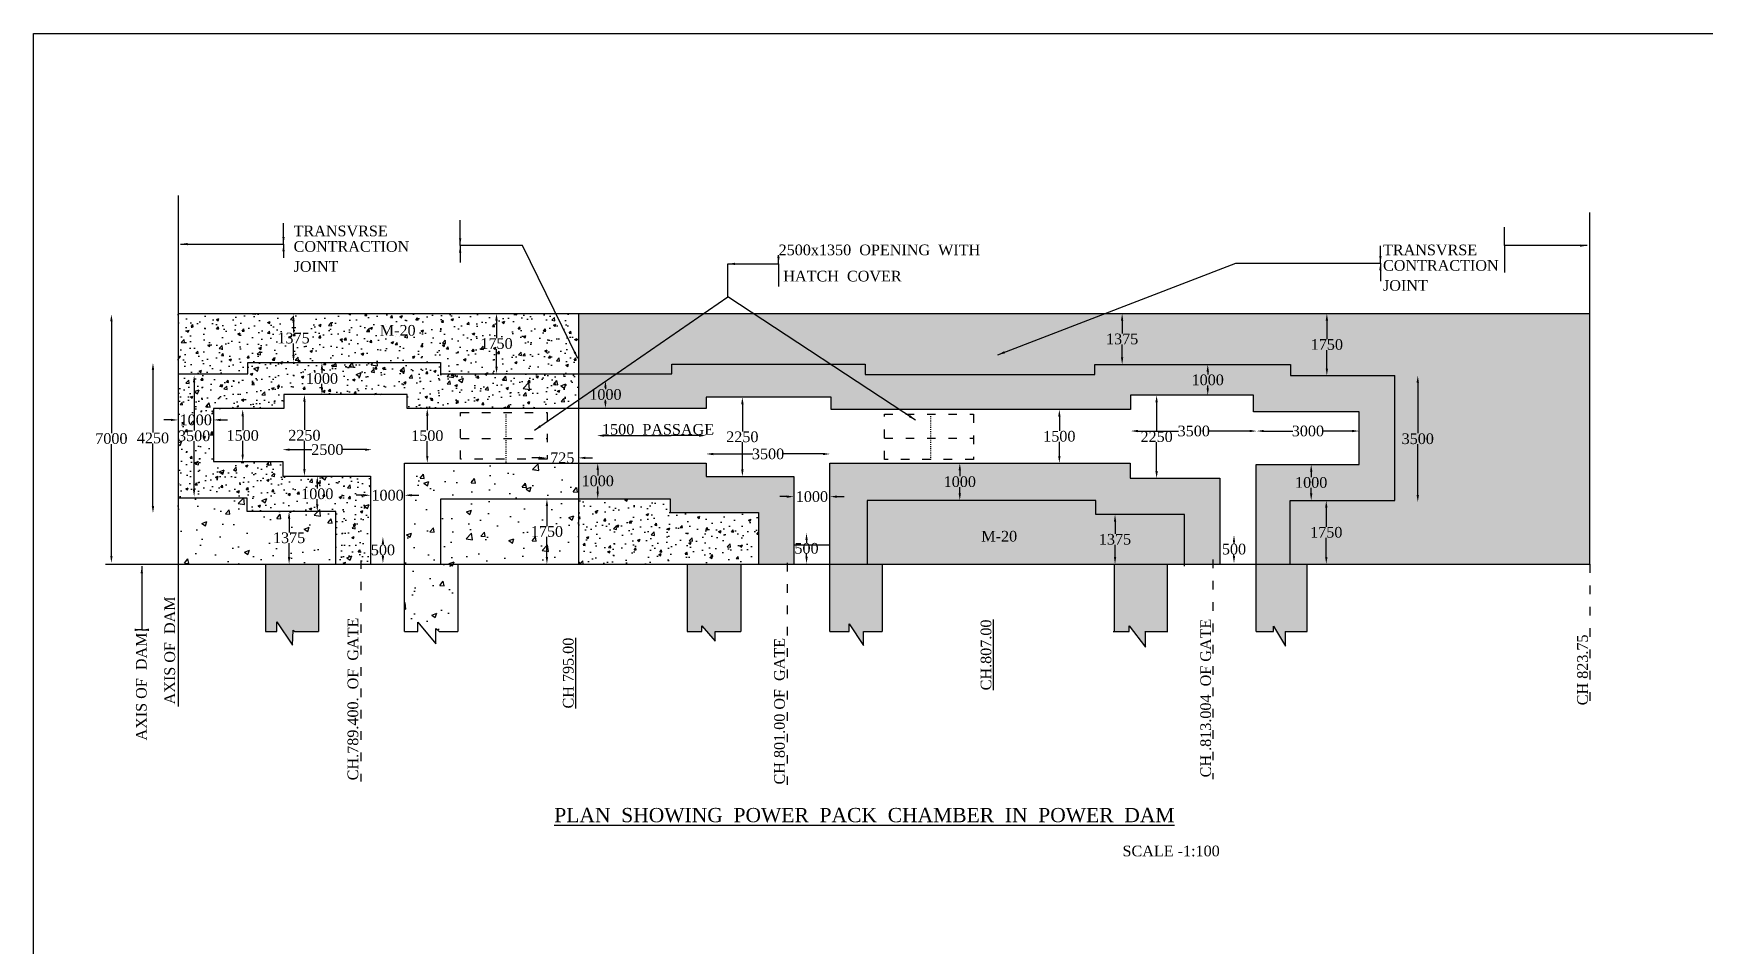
# Model space of a CAD drawing. Header units: millimetres. Extents: x 612 to 47874, y 147 to 30882.
# Drawn here: x 612 to 24083, y 18070 to 30882 of the extents above; entities that cross this region are included whole.
import ezdxf

# ---------------------------------------------------------------- set-up
doc = ezdxf.new("R2010")
doc.units = ezdxf.units.MM
doc.header["$MEASUREMENT"] = 0
doc.header["$PDMODE"] = 66
doc.header["$PDSIZE"] = 170
doc.linetypes.add('ACAD_ISO03W100', pattern=[30, 12, -18])
for name, color, linetype in [('DIM', 5, 'Continuous'), ('DOT LINE', 3, 'ACAD_ISO03W100'), ('DWG. LINE', 1, 'Continuous'), ('HATCH', 2, 'Continuous'), ('TEXT', 7, 'Continuous')]:
    doc.layers.add(name, color=color, linetype=linetype)
doc.layers.add('TITLE', color=7, linetype='Continuous', lineweight=30)
doc.styles.get("Standard").update_dxf_attribs({"font": 'times.ttf', "height": 150})
doc.dimstyles.get("Standard").update_dxf_attribs({"dimtxt": 150, "dimasz": 100, "dimexe": 0.18, "dimexo": 0.0625, "dimgap": 0.09, "dimtad": 0, "dimtih": 1, "dimtoh": 1, "dimdec": 1, "dimzin": 0, "dimdsep": 46, "dimtxsty": 'Standard', "dimcen": 0.09, "dimse1": 1, "dimse2": 1, "dimclrd": 5, "dimclre": 5, "dimclrt": 4, "dimadec": 0, "dimazin": 0, "dimtfac": 1, "dimtdec": 1, "dimtofl": 0, "dimtmove": 0, "dimatfit": 3, "dimfxl": 0, "dimtolj": 1, "dimtzin": 0, "dimarcsym": 0})
pattern_1 = [(50, (0, 0), (358.63, -31.376), [37.5, -412.5]), (355, (0, 0), (-69.3757, 376.096), [30, -330]), (100.4514, (29.9, -2.6), (289.2547, 344.7198), [31.87, -350.571]), (46.1842, (0, 100), (533.6205, -82.7595), [56.25, -618.75]), (96.6356, (44.47, 93.1), (467.331, 487.059), [47.805, -525.8565]), (351.1842, (0, 100), (467.331, 487.059), [45, -495]), (21, (50, 75), (298.4535, -201.3094), [37.5, -412.5]), (326, (50, 75), (121.6577, 362.575), [30, -330]), (71.4514, (74.87, 58.22), (420.1113, 161.2652), [31.87, -350.571]), (37.5, (0, 0), (6.07993, 166.44693), [0, -326, 0, -335, 0, -331.25]), (7.5, (0, 0), (131.5348, 197.2059), [0, -191, 0, -318.5, 0, -126.25]), (327.5, (-111.5, 0), (266.9112, -11.27744), [0, -125, 0, -390, 0, -517.5]), (317.5, (-161.5, 0), (291.5931, 50.0525), [0, -162.5, 0, -259, 0, -367.5])]

# ---------------------------------------------------------------- blocks, each defined once
blk = doc.blocks.new('*D3')
at = {"layer": 'Defpoints', "color": 0}
for p in [(4259, 26940), (4259, 26265), (4265, 26265)]:
    blk.add_point(p, dxfattribs=at)
at = {"layer": 'DIM', "color": 5, "lineweight": -2}
for p, q in [((4265, 26840), (4265, 26679)), ((4265, 26365), (4265, 26526))]:
    blk.add_line(p, q, dxfattribs=at)
at = {"layer": 'DIM', "color": 5}
for points in [[(4248, 26840), (4281, 26840), (4265, 26940)], [(4248, 26365), (4281, 26365), (4265, 26265)]]:
    blk.add_solid(points, dxfattribs=at)
at = {"layer": 'DIM', "color": 4, "insert": (4265, 26602), "char_height": 150, "attachment_point": 5}
blk.add_mtext('\\A1;1375', dxfattribs=at)
blk = doc.blocks.new('*D4')
at = {"layer": 'Defpoints', "color": 0}
for p in [(2870, 26081), (2869, 24377), (2870, 24377)]:
    blk.add_point(p, dxfattribs=at)
at = {"layer": 'DIM', "color": 5, "lineweight": -2}
for p, q in [((2869, 25981), (2869, 25305)), ((2869, 24477), (2869, 25153))]:
    blk.add_line(p, q, dxfattribs=at)
at = {"layer": 'DIM', "color": 5}
for points in [[(2852, 25981), (2885, 25981), (2869, 26081)], [(2852, 24477), (2885, 24477), (2869, 24377)]]:
    blk.add_solid(points, dxfattribs=at)
at = {"layer": 'DIM', "color": 4, "insert": (2869, 25229), "char_height": 150, "attachment_point": 5}
blk.add_mtext('\\A1;3500', dxfattribs=at)
blk = doc.blocks.new('*D5')
at = {"layer": 'Defpoints', "color": 0}
for p in [(2643, 25453), (2643, 25453), (3140, 25453)]:
    blk.add_point(p, dxfattribs=at)
at = {"layer": 'DIM', "color": 5, "lineweight": -2}
for p, q in [((2543, 25453), (2443, 25453)), ((3240, 25453), (3340, 25453))]:
    blk.add_line(p, q, dxfattribs=at)
at = {"layer": 'DIM', "color": 5}
for points in [[(2543, 25470), (2543, 25437), (2643, 25453)], [(3240, 25470), (3240, 25437), (3140, 25453)]]:
    blk.add_solid(points, dxfattribs=at)
at = {"layer": 'DIM', "color": 4, "insert": (2892, 25453), "char_height": 150, "attachment_point": 5}
blk.add_mtext('\\A1;1000', dxfattribs=at)
blk = doc.blocks.new('*D6')
at = {"layer": 'Defpoints', "color": 0}
for p in [(2506, 26255), (2291, 24144), (2506, 24144)]:
    blk.add_point(p, dxfattribs=at)
at = {"layer": 'DIM', "color": 5, "lineweight": -2}
for p, q in [((2291, 26155), (2291, 25276)), ((2291, 24244), (2291, 25123))]:
    blk.add_line(p, q, dxfattribs=at)
at = {"layer": 'DIM', "color": 5}
for points in [[(2274, 26155), (2308, 26155), (2291, 26255)], [(2274, 24244), (2308, 24244), (2291, 24144)]]:
    blk.add_solid(points, dxfattribs=at)
at = {"layer": 'DIM', "color": 4, "insert": (2291, 25199), "char_height": 150, "attachment_point": 5}
blk.add_mtext('\\A1;4250', dxfattribs=at)
blk = doc.blocks.new('*D7')
at = {"layer": 'Defpoints', "color": 0}
for p in [(1779, 26938), (1707, 23444), (1779, 23444)]:
    blk.add_point(p, dxfattribs=at)
at = {"layer": 'DIM', "color": 5, "lineweight": -2}
for p, q in [((1707, 26838), (1707, 25268)), ((1707, 23544), (1707, 25115))]:
    blk.add_line(p, q, dxfattribs=at)
at = {"layer": 'DIM', "color": 5}
for points in [[(1691, 26838), (1724, 26838), (1707, 26938)], [(1691, 23544), (1724, 23544), (1707, 23444)]]:
    blk.add_solid(points, dxfattribs=at)
at = {"layer": 'DIM', "color": 4, "insert": (1707, 25191), "char_height": 150, "attachment_point": 5}
blk.add_mtext('\\A1;7000', dxfattribs=at)
blk = doc.blocks.new('*D8')
at = {"layer": 'Defpoints', "color": 0}
for p in [(3551, 25603), (3551, 24867), (3551, 24867)]:
    blk.add_point(p, dxfattribs=at)
at = {"layer": 'DIM', "color": 5, "lineweight": -2}
for p, q in [((3551, 25503), (3551, 25311)), ((3551, 24967), (3551, 25159))]:
    blk.add_line(p, q, dxfattribs=at)
at = {"layer": 'DIM', "color": 5}
for points in [[(3534, 25503), (3568, 25503), (3551, 25603)], [(3534, 24967), (3568, 24967), (3551, 24867)]]:
    blk.add_solid(points, dxfattribs=at)
at = {"layer": 'DIM', "color": 4, "insert": (3551, 25235), "char_height": 150, "attachment_point": 5}
blk.add_mtext('\\A1;1500', dxfattribs=at)
blk = doc.blocks.new('*D9')
at = {"layer": 'Defpoints', "color": 0}
for p in [(4112, 25036), (5367, 25036), (5367, 25036)]:
    blk.add_point(p, dxfattribs=at)
at = {"layer": 'DIM', "color": 5, "lineweight": -2}
for p, q in [((4212, 25036), (4524, 25036)), ((5267, 25036), (4955, 25036))]:
    blk.add_line(p, q, dxfattribs=at)
at = {"layer": 'DIM', "color": 5}
for points in [[(4212, 25052), (4212, 25019), (4112, 25036)], [(5267, 25052), (5267, 25019), (5367, 25036)]]:
    blk.add_solid(points, dxfattribs=at)
at = {"layer": 'DIM', "color": 4, "insert": (4740, 25036), "char_height": 150, "attachment_point": 5}
blk.add_mtext('\\A1;2500', dxfattribs=at)
blk = doc.blocks.new('*D10')
at = {"layer": 'Defpoints', "color": 0}
for p in [(4418, 25810), (4418, 25810), (4418, 24664)]:
    blk.add_point(p, dxfattribs=at)
at = {"layer": 'DIM', "color": 5, "lineweight": -2}
for p, q in [((4418, 25710), (4418, 25313)), ((4418, 24764), (4418, 25160))]:
    blk.add_line(p, q, dxfattribs=at)
at = {"layer": 'DIM', "color": 5}
for points in [[(4401, 25710), (4435, 25710), (4418, 25810)], [(4401, 24764), (4435, 24764), (4418, 24664)]]:
    blk.add_solid(points, dxfattribs=at)
at = {"layer": 'DIM', "color": 4, "insert": (4418, 25237), "char_height": 150, "attachment_point": 5}
blk.add_mtext('\\A1;2250', dxfattribs=at)
blk = doc.blocks.new('*D11')
at = {"layer": 'Defpoints', "color": 0}
for p in [(4664, 26258), (4664, 25810), (4664, 25810)]:
    blk.add_point(p, dxfattribs=at)
at = {"layer": 'DIM', "color": 5, "lineweight": -2}
for p, q in [((4664, 26158), (4664, 26110)), ((4664, 25910), (4664, 25958))]:
    blk.add_line(p, q, dxfattribs=at)
at = {"layer": 'DIM', "color": 5}
for points in [[(4647, 26158), (4681, 26158), (4664, 26258)], [(4647, 25910), (4681, 25910), (4664, 25810)]]:
    blk.add_solid(points, dxfattribs=at)
at = {"layer": 'DIM', "color": 4, "insert": (4664, 26034), "char_height": 150, "attachment_point": 5}
blk.add_mtext('\\A1;1000', dxfattribs=at)
blk = doc.blocks.new('*D12')
at = {"layer": 'Defpoints', "color": 0}
for p in [(7116, 26948), (7116, 26102), (7116, 26102)]:
    blk.add_point(p, dxfattribs=at)
at = {"layer": 'DIM', "color": 5, "lineweight": -2}
for p, q in [((7116, 26848), (7116, 26602)), ((7116, 26202), (7116, 26449))]:
    blk.add_line(p, q, dxfattribs=at)
at = {"layer": 'DIM', "color": 5}
for points in [[(7099, 26848), (7133, 26848), (7116, 26948)], [(7099, 26202), (7133, 26202), (7116, 26102)]]:
    blk.add_solid(points, dxfattribs=at)
at = {"layer": 'DIM', "color": 4, "insert": (7116, 26525), "char_height": 150, "attachment_point": 5}
blk.add_mtext('\\A1;1750', dxfattribs=at)
blk = doc.blocks.new('*D13')
at = {"layer": 'Defpoints', "color": 0}
for p in [(6144, 25615), (6144, 24848), (6144, 24848)]:
    blk.add_point(p, dxfattribs=at)
at = {"layer": 'DIM', "color": 5, "lineweight": -2}
for p, q in [((6144, 25515), (6144, 25308)), ((6144, 24948), (6144, 25155))]:
    blk.add_line(p, q, dxfattribs=at)
at = {"layer": 'DIM', "color": 5}
for points in [[(6127, 25515), (6160, 25515), (6144, 25615)], [(6127, 24948), (6160, 24948), (6144, 24848)]]:
    blk.add_solid(points, dxfattribs=at)
at = {"layer": 'DIM', "color": 4, "insert": (6144, 25231), "char_height": 150, "attachment_point": 5}
blk.add_mtext('\\A1;1500', dxfattribs=at)
blk = doc.blocks.new('*D14')
at = {"layer": 'Defpoints', "color": 0}
for p in [(5347, 24395), (5825, 24395), (5825, 24395)]:
    blk.add_point(p, dxfattribs=at)
at = {"layer": 'DIM', "color": 5, "lineweight": -2}
for p, q in [((5247, 24395), (5147, 24395)), ((5925, 24395), (6025, 24395))]:
    blk.add_line(p, q, dxfattribs=at)
at = {"layer": 'DIM', "color": 5}
for points in [[(5247, 24412), (5247, 24379), (5347, 24395)], [(5925, 24412), (5925, 24379), (5825, 24395)]]:
    blk.add_solid(points, dxfattribs=at)
at = {"layer": 'DIM', "color": 4, "insert": (5586, 24395), "char_height": 150, "attachment_point": 5}
blk.add_mtext('\\A1;1000', dxfattribs=at)
blk = doc.blocks.new('*D15')
at = {"layer": 'Defpoints', "color": 0}
for p in [(5489, 23812), (5521, 23812), (5489, 23440)]:
    blk.add_point(p, dxfattribs=at)
at = {"layer": 'DIM', "color": 5, "lineweight": -2}
for p, q in [((5521, 23712), (5521, 23703)), ((5521, 23540), (5521, 23550))]:
    blk.add_line(p, q, dxfattribs=at)
at = {"layer": 'DIM', "color": 5}
for points in [[(5504, 23712), (5537, 23712), (5521, 23812)], [(5504, 23540), (5537, 23540), (5521, 23440)]]:
    blk.add_solid(points, dxfattribs=at)
at = {"layer": 'DIM', "color": 4, "insert": (5521, 23626), "char_height": 150, "attachment_point": 5}
blk.add_mtext('\\A1;500', dxfattribs=at)
blk = doc.blocks.new('*D16')
at = {"layer": 'Defpoints', "color": 0}
for p in [(4203, 24166), (4203, 23428), (4203, 23428)]:
    blk.add_point(p, dxfattribs=at)
at = {"layer": 'DIM', "color": 5, "lineweight": -2}
for p, q in [((4203, 24066), (4203, 23874)), ((4203, 23528), (4203, 23720))]:
    blk.add_line(p, q, dxfattribs=at)
at = {"layer": 'DIM', "color": 5}
for points in [[(4186, 24066), (4220, 24066), (4203, 24166)], [(4186, 23528), (4220, 23528), (4203, 23428)]]:
    blk.add_solid(points, dxfattribs=at)
at = {"layer": 'DIM', "color": 4, "insert": (4203, 23797), "char_height": 150, "attachment_point": 5}
blk.add_mtext('\\A1;1375', dxfattribs=at)
blk = doc.blocks.new('*D17')
at = {"layer": 'Defpoints', "color": 0}
for p in [(4599, 24664), (4599, 24166), (4599, 24166)]:
    blk.add_point(p, dxfattribs=at)
at = {"layer": 'DIM', "color": 5, "lineweight": -2}
for p, q in [((4599, 24564), (4599, 24491)), ((4599, 24266), (4599, 24339))]:
    blk.add_line(p, q, dxfattribs=at)
at = {"layer": 'DIM', "color": 5}
for points in [[(4582, 24564), (4615, 24564), (4599, 24664)], [(4582, 24266), (4615, 24266), (4599, 24166)]]:
    blk.add_solid(points, dxfattribs=at)
at = {"layer": 'DIM', "color": 4, "insert": (4599, 24415), "char_height": 150, "attachment_point": 5}
blk.add_mtext('\\A1;1000', dxfattribs=at)
blk = doc.blocks.new('*D18')
at = {"layer": 'Defpoints', "color": 0}
for p in [(7824, 24345), (7824, 23428), (7824, 23428)]:
    blk.add_point(p, dxfattribs=at)
at = {"layer": 'DIM', "color": 5, "lineweight": -2}
for p, q in [((7824, 24245), (7824, 23963)), ((7824, 23528), (7824, 23810))]:
    blk.add_line(p, q, dxfattribs=at)
at = {"layer": 'DIM', "color": 5}
for points in [[(7807, 24245), (7841, 24245), (7824, 24345)], [(7807, 23528), (7841, 23528), (7824, 23428)]]:
    blk.add_solid(points, dxfattribs=at)
at = {"layer": 'DIM', "color": 4, "insert": (7824, 23886), "char_height": 150, "attachment_point": 5}
blk.add_mtext('\\A1;1750', dxfattribs=at)
blk = doc.blocks.new('*D19')
at = {"layer": 'Defpoints', "color": 0}
for p in [(8470, 24848), (8470, 24345), (8538, 24345)]:
    blk.add_point(p, dxfattribs=at)
at = {"layer": 'DIM', "color": 5, "lineweight": -2}
for p, q in [((8538, 24748), (8538, 24673)), ((8538, 24445), (8538, 24520))]:
    blk.add_line(p, q, dxfattribs=at)
at = {"layer": 'DIM', "color": 5}
for points in [[(8521, 24748), (8554, 24748), (8538, 24848)], [(8521, 24445), (8554, 24445), (8538, 24345)]]:
    blk.add_solid(points, dxfattribs=at)
at = {"layer": 'DIM', "color": 4, "insert": (8538, 24596), "char_height": 150, "attachment_point": 5}
blk.add_mtext('\\A1;1000', dxfattribs=at)
blk = doc.blocks.new('*D20')
at = {"layer": 'Defpoints', "color": 0}
for p in [(7814, 24920), (8265, 24920), (8265, 24920)]:
    blk.add_point(p, dxfattribs=at)
at = {"layer": 'DIM', "color": 5, "lineweight": -2}
for p, q in [((7714, 24920), (7614, 24920)), ((8365, 24920), (8465, 24920))]:
    blk.add_line(p, q, dxfattribs=at)
at = {"layer": 'DIM', "color": 5}
for points in [[(7714, 24937), (7714, 24903), (7814, 24920)], [(8365, 24937), (8365, 24903), (8265, 24920)]]:
    blk.add_solid(points, dxfattribs=at)
at = {"layer": 'DIM', "color": 4, "insert": (8040, 24920), "char_height": 150, "attachment_point": 5}
blk.add_mtext('\\A1;725', dxfattribs=at)
blk = doc.blocks.new('*D21')
at = {"layer": 'Defpoints', "color": 0}
for p in [(8646, 26005), (8646, 25615), (8646, 25615)]:
    blk.add_point(p, dxfattribs=at)
at = {"layer": 'DIM', "color": 5, "lineweight": -2}
for p, q in [((8646, 25905), (8646, 25886)), ((8646, 25715), (8646, 25734))]:
    blk.add_line(p, q, dxfattribs=at)
at = {"layer": 'DIM', "color": 5}
for points in [[(8629, 25905), (8662, 25905), (8646, 26005)], [(8629, 25715), (8662, 25715), (8646, 25615)]]:
    blk.add_solid(points, dxfattribs=at)
at = {"layer": 'DIM', "color": 4, "insert": (8646, 25810), "char_height": 150, "attachment_point": 5}
blk.add_mtext('\\A1;1000', dxfattribs=at)
blk = doc.blocks.new('*D22')
at = {"layer": 'Defpoints', "color": 0}
for p in [(10569, 25774), (10569, 24657), (10569, 24657)]:
    blk.add_point(p, dxfattribs=at)
at = {"layer": 'DIM', "color": 5, "lineweight": -2}
for p, q in [((10569, 25674), (10569, 25292)), ((10569, 24757), (10569, 25139))]:
    blk.add_line(p, q, dxfattribs=at)
at = {"layer": 'DIM', "color": 5}
for points in [[(10553, 25674), (10586, 25674), (10569, 25774)], [(10553, 24757), (10586, 24757), (10569, 24657)]]:
    blk.add_solid(points, dxfattribs=at)
at = {"layer": 'DIM', "color": 4, "insert": (10569, 25215), "char_height": 150, "attachment_point": 5}
blk.add_mtext('\\A1;2250', dxfattribs=at)
blk = doc.blocks.new('*D23')
at = {"layer": 'Defpoints', "color": 0}
for p in [(10060, 24956), (11801, 24975), (11801, 24956)]:
    blk.add_point(p, dxfattribs=at)
at = {"layer": 'DIM', "color": 5, "lineweight": -2}
for p, q in [((10160, 24975), (10717, 24975)), ((11701, 24975), (11144, 24975))]:
    blk.add_line(p, q, dxfattribs=at)
at = {"layer": 'DIM', "color": 5}
for points in [[(10160, 24991), (10160, 24958), (10060, 24975)], [(11701, 24991), (11701, 24958), (11801, 24975)]]:
    blk.add_solid(points, dxfattribs=at)
at = {"layer": 'DIM', "color": 4, "insert": (10930, 24975), "char_height": 150, "attachment_point": 5}
blk.add_mtext('\\A1;3500', dxfattribs=at)
blk = doc.blocks.new('*D24')
at = {"layer": 'Defpoints', "color": 0}
for p in [(11293, 24324), (11800, 24376), (11800, 24324)]:
    blk.add_point(p, dxfattribs=at)
at = {"layer": 'DIM', "color": 5, "lineweight": -2}
for p, q in [((11193, 24376), (11093, 24376)), ((11900, 24376), (12000, 24376))]:
    blk.add_line(p, q, dxfattribs=at)
at = {"layer": 'DIM', "color": 5}
for points in [[(11193, 24392), (11193, 24359), (11293, 24376)], [(11900, 24392), (11900, 24359), (11800, 24376)]]:
    blk.add_solid(points, dxfattribs=at)
at = {"layer": 'DIM', "color": 4, "insert": (11546, 24376), "char_height": 150, "attachment_point": 5}
blk.add_mtext('\\A1;1000', dxfattribs=at)
blk = doc.blocks.new('*D25')
at = {"layer": 'Defpoints', "color": 0}
for p in [(11443, 23865), (11470, 23865), (11443, 23434)]:
    blk.add_point(p, dxfattribs=at)
at = {"layer": 'DIM', "color": 5, "lineweight": -2}
for p, q in [((11470, 23765), (11470, 23726)), ((11470, 23534), (11470, 23573))]:
    blk.add_line(p, q, dxfattribs=at)
at = {"layer": 'DIM', "color": 5}
for points in [[(11454, 23765), (11487, 23765), (11470, 23865)], [(11454, 23534), (11487, 23534), (11470, 23434)]]:
    blk.add_solid(points, dxfattribs=at)
at = {"layer": 'DIM', "color": 4, "insert": (11470, 23649), "char_height": 150, "attachment_point": 5}
blk.add_mtext('\\A1;500', dxfattribs=at)
blk = doc.blocks.new('*D26')
at = {"layer": 'Defpoints', "color": 0}
for p in [(15803, 24124), (15803, 23428), (15803, 23428)]:
    blk.add_point(p, dxfattribs=at)
at = {"layer": 'DIM', "color": 5, "lineweight": -2}
for p, q in [((15803, 24024), (15803, 23853)), ((15803, 23528), (15803, 23699))]:
    blk.add_line(p, q, dxfattribs=at)
at = {"layer": 'DIM', "color": 5}
for points in [[(15787, 24024), (15820, 24024), (15803, 24124)], [(15787, 23528), (15820, 23528), (15803, 23428)]]:
    blk.add_solid(points, dxfattribs=at)
at = {"layer": 'DIM', "color": 4, "insert": (15803, 23776), "char_height": 150, "attachment_point": 5}
blk.add_mtext('\\A1;1375', dxfattribs=at)
blk = doc.blocks.new('*D27')
at = {"layer": 'Defpoints', "color": 0}
for p in [(13623, 24846), (13623, 24324), (13623, 24324)]:
    blk.add_point(p, dxfattribs=at)
at = {"layer": 'DIM', "color": 5, "lineweight": -2}
for p, q in [((13623, 24746), (13623, 24661)), ((13623, 24424), (13623, 24508))]:
    blk.add_line(p, q, dxfattribs=at)
at = {"layer": 'DIM', "color": 5}
for points in [[(13606, 24746), (13639, 24746), (13623, 24846)], [(13606, 24424), (13639, 24424), (13623, 24324)]]:
    blk.add_solid(points, dxfattribs=at)
at = {"layer": 'DIM', "color": 4, "insert": (13623, 24585), "char_height": 150, "attachment_point": 5}
blk.add_mtext('\\A1;1000', dxfattribs=at)
blk = doc.blocks.new('*D28')
at = {"layer": 'Defpoints', "color": 0}
for p in [(15021, 25601), (15021, 24846), (15021, 24846)]:
    blk.add_point(p, dxfattribs=at)
at = {"layer": 'DIM', "color": 5, "lineweight": -2}
for p, q in [((15021, 25501), (15021, 25300)), ((15021, 24946), (15021, 25147))]:
    blk.add_line(p, q, dxfattribs=at)
at = {"layer": 'DIM', "color": 5}
for points in [[(15005, 25501), (15038, 25501), (15021, 25601)], [(15005, 24946), (15038, 24946), (15021, 24846)]]:
    blk.add_solid(points, dxfattribs=at)
at = {"layer": 'DIM', "color": 4, "insert": (15021, 25223), "char_height": 150, "attachment_point": 5}
blk.add_mtext('\\A1;1500', dxfattribs=at)
blk = doc.blocks.new('*D29')
at = {"layer": 'Defpoints', "color": 0}
for p in [(16387, 25799), (16387, 24635), (16387, 24635)]:
    blk.add_point(p, dxfattribs=at)
at = {"layer": 'DIM', "color": 5, "lineweight": -2}
for p, q in [((16387, 25699), (16387, 25293)), ((16387, 24735), (16387, 25141))]:
    blk.add_line(p, q, dxfattribs=at)
at = {"layer": 'DIM', "color": 5}
for points in [[(16370, 25699), (16404, 25699), (16387, 25799)], [(16370, 24735), (16404, 24735), (16387, 24635)]]:
    blk.add_solid(points, dxfattribs=at)
at = {"layer": 'DIM', "color": 4, "insert": (16387, 25217), "char_height": 150, "attachment_point": 5}
blk.add_mtext('\\A1;2250', dxfattribs=at)
blk = doc.blocks.new('*D30')
at = {"layer": 'Defpoints', "color": 0}
for p in [(16025, 25297), (17793, 25297), (17793, 25297)]:
    blk.add_point(p, dxfattribs=at)
at = {"layer": 'DIM', "color": 5, "lineweight": -2}
for p, q in [((16125, 25297), (16696, 25297)), ((17693, 25297), (17122, 25297))]:
    blk.add_line(p, q, dxfattribs=at)
at = {"layer": 'DIM', "color": 5}
for points in [[(16125, 25314), (16125, 25281), (16025, 25297)], [(17693, 25314), (17693, 25281), (17793, 25297)]]:
    blk.add_solid(points, dxfattribs=at)
at = {"layer": 'DIM', "color": 4, "insert": (16909, 25297), "char_height": 150, "attachment_point": 5}
blk.add_mtext('\\A1;3500', dxfattribs=at)
blk = doc.blocks.new('*D31')
at = {"layer": 'Defpoints', "color": 0}
for p in [(17793, 25297), (19232, 25297), (19232, 25297)]:
    blk.add_point(p, dxfattribs=at)
at = {"layer": 'DIM', "color": 5, "lineweight": -2}
for p, q in [((17893, 25297), (18299, 25297)), ((19132, 25297), (18726, 25297))]:
    blk.add_line(p, q, dxfattribs=at)
at = {"layer": 'DIM', "color": 5}
for points in [[(17893, 25314), (17893, 25281), (17793, 25297)], [(19132, 25314), (19132, 25281), (19232, 25297)]]:
    blk.add_solid(points, dxfattribs=at)
at = {"layer": 'DIM', "color": 4, "insert": (18512, 25297), "char_height": 150, "attachment_point": 5}
blk.add_mtext('\\A1;3000', dxfattribs=at)
blk = doc.blocks.new('*D32')
at = {"layer": 'Defpoints', "color": 0}
for p in [(18547, 24827), (18547, 24321), (18558, 24321)]:
    blk.add_point(p, dxfattribs=at)
at = {"layer": 'DIM', "color": 5, "lineweight": -2}
for p, q in [((18558, 24727), (18558, 24650)), ((18558, 24421), (18558, 24498))]:
    blk.add_line(p, q, dxfattribs=at)
at = {"layer": 'DIM', "color": 5}
for points in [[(18542, 24727), (18575, 24727), (18558, 24827)], [(18542, 24421), (18575, 24421), (18558, 24321)]]:
    blk.add_solid(points, dxfattribs=at)
at = {"layer": 'DIM', "color": 4, "insert": (18558, 24574), "char_height": 150, "attachment_point": 5}
blk.add_mtext('\\A1;1000', dxfattribs=at)
blk = doc.blocks.new('*D33')
at = {"layer": 'Defpoints', "color": 0}
for p in [(18770, 24321), (18770, 23428), (18770, 23428)]:
    blk.add_point(p, dxfattribs=at)
at = {"layer": 'DIM', "color": 5, "lineweight": -2}
for p, q in [((18770, 24221), (18770, 23951)), ((18770, 23528), (18770, 23798))]:
    blk.add_line(p, q, dxfattribs=at)
at = {"layer": 'DIM', "color": 5}
for points in [[(18754, 24221), (18787, 24221), (18770, 24321)], [(18754, 23528), (18787, 23528), (18770, 23428)]]:
    blk.add_solid(points, dxfattribs=at)
at = {"layer": 'DIM', "color": 4, "insert": (18770, 23874), "char_height": 150, "attachment_point": 5}
blk.add_mtext('\\A1;1750', dxfattribs=at)
blk = doc.blocks.new('*D34')
at = {"layer": 'Defpoints', "color": 0}
for p in [(17379, 23837), (17474, 23837), (17379, 23440)]:
    blk.add_point(p, dxfattribs=at)
at = {"layer": 'DIM', "color": 5, "lineweight": -2}
for p, q in [((17474, 23737), (17474, 23715)), ((17474, 23540), (17474, 23562))]:
    blk.add_line(p, q, dxfattribs=at)
at = {"layer": 'DIM', "color": 5}
for points in [[(17457, 23737), (17490, 23737), (17474, 23837)], [(17457, 23540), (17490, 23540), (17474, 23440)]]:
    blk.add_solid(points, dxfattribs=at)
at = {"layer": 'DIM', "color": 4, "insert": (17474, 23638), "char_height": 150, "attachment_point": 5}
blk.add_mtext('\\A1;500', dxfattribs=at)
blk = doc.blocks.new('*D35')
at = {"layer": 'Defpoints', "color": 0}
for p in [(20093, 26075), (20055, 24301), (20093, 24301)]:
    blk.add_point(p, dxfattribs=at)
at = {"layer": 'DIM', "color": 5, "lineweight": -2}
for p, q in [((20055, 25975), (20055, 25265)), ((20055, 24401), (20055, 25112))]:
    blk.add_line(p, q, dxfattribs=at)
at = {"layer": 'DIM', "color": 5}
for points in [[(20038, 25975), (20072, 25975), (20055, 26075)], [(20038, 24401), (20072, 24401), (20055, 24301)]]:
    blk.add_solid(points, dxfattribs=at)
at = {"layer": 'DIM', "color": 4, "insert": (20055, 25188), "char_height": 150, "attachment_point": 5}
blk.add_mtext('\\A1;3500', dxfattribs=at)
blk = doc.blocks.new('*D36')
at = {"layer": 'Defpoints', "color": 0}
for p in [(18776, 26948), (18776, 26075), (18778, 26075)]:
    blk.add_point(p, dxfattribs=at)
at = {"layer": 'DIM', "color": 5, "lineweight": -2}
for p, q in [((18778, 26848), (18778, 26589)), ((18778, 26175), (18778, 26435))]:
    blk.add_line(p, q, dxfattribs=at)
at = {"layer": 'DIM', "color": 5}
for points in [[(18762, 26848), (18795, 26848), (18778, 26948)], [(18762, 26175), (18795, 26175), (18778, 26075)]]:
    blk.add_solid(points, dxfattribs=at)
at = {"layer": 'DIM', "color": 4, "insert": (18778, 26512), "char_height": 150, "attachment_point": 5}
blk.add_mtext('\\A1;1750', dxfattribs=at)
blk = doc.blocks.new('*D37')
at = {"layer": 'Defpoints', "color": 0}
for p in [(17105, 26231), (17105, 25799), (17105, 25799)]:
    blk.add_point(p, dxfattribs=at)
at = {"layer": 'DIM', "color": 5, "lineweight": -2}
for p, q in [((17105, 26131), (17105, 26092)), ((17105, 25899), (17105, 25939))]:
    blk.add_line(p, q, dxfattribs=at)
at = {"layer": 'DIM', "color": 5}
for points in [[(17089, 26131), (17122, 26131), (17105, 26231)], [(17089, 25899), (17122, 25899), (17105, 25799)]]:
    blk.add_solid(points, dxfattribs=at)
at = {"layer": 'DIM', "color": 4, "insert": (17105, 26015), "char_height": 150, "attachment_point": 5}
blk.add_mtext('\\A1;1000', dxfattribs=at)
blk = doc.blocks.new('*D38')
at = {"layer": 'Defpoints', "color": 0}
for p in [(15903, 26948), (15903, 26231), (15903, 26231)]:
    blk.add_point(p, dxfattribs=at)
at = {"layer": 'DIM', "color": 5, "lineweight": -2}
for p, q in [((15903, 26848), (15903, 26667)), ((15903, 26331), (15903, 26513))]:
    blk.add_line(p, q, dxfattribs=at)
at = {"layer": 'DIM', "color": 5}
for points in [[(15886, 26848), (15919, 26848), (15903, 26948)], [(15886, 26331), (15919, 26331), (15903, 26231)]]:
    blk.add_solid(points, dxfattribs=at)
at = {"layer": 'DIM', "color": 4, "insert": (15903, 26590), "char_height": 150, "attachment_point": 5}
blk.add_mtext('\\A1;1375', dxfattribs=at)

msp = doc.modelspace()

# ---------------------------------------------------------------- hatches: boundary and pattern name
at = {"layer": 'HATCH'}
h = msp.add_hatch(dxfattribs=at)
h.set_pattern_fill('AR-CONC', color=256, scale=50, style=0)
h.set_pattern_definition(pattern_1)
h.paths.add_polyline_path([(8265.32, 26948.45), (2643.2, 26948.45), (2643.2, 26100.68), (3625.1, 26100.68), (3625.1, 26258.2), (6331.43, 26258.2), (6331.43, 26102.22), (8265.32, 26102.22)])
h.paths.add_polyline_path([(8265.32, 26102.22), (6331.43, 26102.22), (6331.43, 26258.2), (3625.1, 26258.2), (3625.1, 26100.68), (2643.2, 26100.68), (2643.2, 24354.71), (3611.95, 24354.71), (3611.95, 24166.24), (4860, 24166.24), (4860, 23427.67), (5346.91, 23427.67), (5346.91, 24663.72), (4114.22, 24663.72), (4114.22, 24867.38), (3140.29, 24867.38), (3140.29, 25614.25), (4128.89, 25614.25), (4128.89, 25809.73), (5859.04, 25809.73), (5859.04, 25615.28), (8265.32, 25615.28)])
h.paths.add_polyline_path([(2618.1, 25342.71), (3119.2, 25342.71), (3119.2, 25115.11), (2618.1, 25115.11)], flags=9)
h.paths.add_polyline_path([(2649.68, 25567.08), (3133.81, 25567.08), (3133.81, 25339.48), (2649.68, 25339.48)], flags=24)
h.paths.add_polyline_path([(4421.94, 26147.77), (4906.06, 26147.77), (4906.06, 25920.17), (4421.94, 25920.17)], flags=24)
h.paths.add_polyline_path([(4356.76, 24528.78), (4840.88, 24528.78), (4840.88, 24301.18), (4356.76, 24301.18)], flags=24)
h = msp.add_hatch(dxfattribs=at)
h.set_pattern_fill('AR-CONC', color=256, scale=50, style=0)
h.set_pattern_definition(pattern_1)
h.paths.add_polyline_path([(19733.81, 26075.39), (18268.69, 26075.39), (18268.69, 26231.41), (15521.75, 26231.41), (15521.75, 26092.15), (12295.69, 26092.15), (12295.69, 26234.78), (9577.3, 26234.78), (9577.3, 26102.22), (8265.32, 26102.22), (8265.32, 25615.28), (10059.6, 25615.28), (10059.6, 25773.69), (11816.24, 25773.69), (11816.24, 25600.71), (16021.23, 25600.71), (16021.23, 25799.36), (17748.95, 25799.36), (17748.95, 25565.66), (19231.55, 25565.66), (19231.55, 24826.53), (17784.53, 24826.53), (17784.53, 23427.67), (18260.83, 23427.67), (18260.83, 24321.27), (19733.81, 24321.27)])
h.paths.add_polyline_path([(22472.18, 26948.45), (8265.32, 26948.45), (8265.32, 26102.22), (9577.3, 26102.22), (9577.3, 26234.78), (12295.69, 26234.78), (12295.69, 26092.15), (15521.75, 26092.15), (15521.75, 26231.41), (18268.69, 26231.41), (18268.69, 26075.39), (19733.81, 26075.39), (19733.81, 24321.27), (18260.83, 24321.27), (18260.83, 23427.67), (22472.18, 23427.67)])
h.paths.add_polyline_path([(18528.13, 23988.49), (19012.25, 23988.49), (19012.25, 23760.46), (18528.13, 23760.46)], flags=24)
h.paths.add_polyline_path([(19804.5, 25302.2), (20305.6, 25302.2), (20305.6, 25074.61), (19804.5, 25074.61)], flags=24)
h.paths.add_polyline_path([(18536.12, 26625.94), (19020.24, 26625.94), (19020.24, 26397.91), (18536.12, 26397.91)], flags=24)
h.paths.add_polyline_path([(15664.02, 26703.94), (16141.44, 26703.94), (16141.44, 26475.92), (15664.02, 26475.92)], flags=24)
h = msp.add_hatch(dxfattribs=at)
h.set_pattern_fill('AR-CONC', color=256, scale=100, style=0)
h.paths.add_polyline_path([(4860, 24166.24), (3611.95, 24166.24), (3611.95, 24354.71), (2643.2, 24354.71), (2643.2, 23427.67), (4860, 23427.67)], flags=17)
h.paths.add_polyline_path([(5346.91, 24663.72), (4114.22, 24663.72), (4114.22, 24867.38), (3140.29, 24867.38), (3140.29, 25614.25), (4128.89, 25614.25), (4128.89, 25809.73), (5859.04, 25809.73), (5859.04, 25615.28), (8265.32, 25615.28), (8265.32, 26102.22), (6331.43, 26102.22), (6331.43, 26258.2), (3625.1, 26258.2), (3625.1, 26100.68), (2643.2, 26100.68), (2643.2, 24354.71), (3611.95, 24354.71), (3611.95, 24166.24), (4860, 24166.24), (4860, 23427.67), (5346.91, 23427.67)])
h.paths.add_polyline_path([(3964.45, 23910.97), (4441.87, 23910.97), (4441.87, 23682.94), (3964.45, 23682.94)], flags=24)
h.paths.add_polyline_path([(2618.1, 25342.71), (3119.2, 25342.71), (3119.2, 25115.11), (2618.1, 25115.11)], flags=9)
h.paths.add_polyline_path([(2649.68, 25567.08), (3133.81, 25567.08), (3133.81, 25339.48), (2649.68, 25339.48)], flags=24)
h.paths.add_polyline_path([(4421.94, 26147.77), (4906.06, 26147.77), (4906.06, 25920.17), (4421.94, 25920.17)], flags=24)
h.paths.add_polyline_path([(4356.76, 24528.78), (4840.88, 24528.78), (4840.88, 24301.18), (4356.76, 24301.18)], flags=24)
h = msp.add_hatch(dxfattribs=at)
h.set_pattern_fill('AR-CONC', color=256, scale=100, style=0)
h.paths.add_polyline_path([(6571.57, 23427.67), (5824.59, 23427.67), (5824.59, 22482), (6010.72, 22482), (6010.72, 22614.07), (6264.85, 22308.61), (6264.85, 22525.05), (6312.54, 22482), (6571.57, 22482)])
h.paths.add_polyline_path([(6334.06, 24344.62), (8265.32, 24344.62), (8265.32, 24847.68), (5824.59, 24847.68), (5824.59, 23427.67), (6334.06, 23427.67)])
h.paths.add_polyline_path([(7847.66, 25033.93), (8232.07, 25033.93), (8232.07, 24805.9), (7847.66, 24805.9)], flags=9)
h = msp.add_hatch(dxfattribs=at)
h.set_pattern_fill('AR-CONC', color=256, scale=50, style=0)
h.set_pattern_definition(pattern_1)
h.paths.add_polyline_path([(11292.9, 24657.25), (10059.81, 24657.25), (10059.81, 24847.68), (8265.32, 24847.68), (8265.32, 24344.62), (9555.58, 24344.62), (9555.58, 24155.08), (10797.25, 24155.08), (10797.25, 23427.67), (11292.9, 23427.67)])
h.paths.add_polyline_path([(12320.89, 24323.52), (15533.54, 24323.52), (15533.54, 24124.19), (16779.4, 24124.19), (16779.4, 23427.67), (17275.85, 23427.67), (17275.85, 24634.57), (16016.36, 24634.57), (16016.36, 24846.07), (11799.66, 24846.07), (11799.66, 23427.67), (12320.89, 23427.67)])
h.paths.add_polyline_path([(16779.4, 24124.19), (15533.54, 24124.19), (15533.54, 24323.52), (12320.89, 24323.52), (12320.89, 23427.67), (16779.4, 23427.67)], flags=17)
h.paths.add_polyline_path([(13348.66, 24698.81), (13896.8, 24698.81), (13896.8, 24470.78), (13348.66, 24470.78)], flags=24)
h.paths.add_polyline_path([(17195.75, 23752.25), (17584.48, 23752.25), (17584.48, 23524.66), (17195.75, 23524.66)], flags=9)
h.paths.add_polyline_path([(15564.67, 23889.95), (16042.09, 23889.95), (16042.09, 23661.92), (15564.67, 23661.92)], flags=24)
h.paths.add_polyline_path([(13886.94, 23704.29), (14455.25, 23704.29), (14455.25, 23932.7), (13886.94, 23932.7)], flags=24)
h = msp.add_hatch(dxfattribs=at)
h.set_pattern_fill('AR-CONC', color=256, scale=100, style=0)
h.paths.add_polyline_path([(8265.32, 24344.62), (6334.06, 24344.62), (6334.06, 23427.67), (8265.32, 23427.67)])
h.paths.add_polyline_path([(7582.09, 24000.16), (8066.21, 24000.16), (8066.21, 23772.13), (7582.09, 23772.13)], flags=24)
h = msp.add_hatch(dxfattribs=at)
h.set_pattern_fill('AR-CONC', color=256, scale=50, style=0)
h.set_pattern_definition(pattern_1)
h.paths.add_polyline_path([(10797.25, 24155.08), (9555.58, 24155.08), (9555.58, 24344.62), (8265.32, 24344.62), (8265.32, 23427.67), (10797.25, 23427.67)])
h = msp.add_hatch(dxfattribs=at)
h.set_pattern_fill('AR-CONC', color=256, scale=50, style=0)
h.set_pattern_definition(pattern_1)
h.paths.add_polyline_path([(12534.5, 23427.67), (11799.66, 23427.67), (11799.66, 22482), (12070.34, 22482), (12070.34, 22591.01), (12271.06, 22286.84), (12271.06, 22482), (12297.43, 22482), (12534.5, 22482)])
h.paths.add_polyline_path([(10546.49, 23427.67), (9792.78, 23427.67), (9792.78, 22482), (10000.27, 22482), (10000.27, 22560.05), (10186.58, 22345.3), (10186.58, 22482), (10193.14, 22482), (10546.49, 22482)])
h.paths.add_polyline_path([(16536.64, 23427.67), (15789.49, 23427.67), (15789.49, 22482), (16002.03, 22482), (16002.03, 22562.51), (16230.01, 22260.89), (16230.01, 22482), (16536.64, 22482)])
h.paths.add_polyline_path([(18494.9, 23427.67), (17784.53, 23427.67), (17784.53, 22482), (18026.86, 22482), (18026.86, 22556.93), (18196.54, 22276.11), (18196.54, 22482), (18494.9, 22482)])
h.paths.add_polyline_path([(4617.46, 23427.67), (3872.83, 23427.67), (3872.83, 22482), (4029.39, 22482), (4029.39, 22617.11), (4251.98, 22290.03), (4260.4, 22499.36), (4285.26, 22482), (4617.46, 22482)])

# ---------------------------------------------------------------- linework, layer by layer
at = {"layer": 'DIM'}
for p, q in [((21274.43, 27901.83), (21274.43, 28162.49)), ((21274.43, 27901.83), (21274.43, 27523.73)), ((11076.44, 27644.81), (11076.44, 27327.94))]:
    msp.add_line(p, q, dxfattribs=at)
at = {"layer": 'DIM', "color": 5}
for p in [(8626.72, 25233.2), (9959.81, 25233.2)]:
    msp.add_line(p, (9571.4, 25233.2), dxfattribs=at)
for points in [[(8626.72, 25249.87), (8626.72, 25216.54), (8526.72, 25233.2)], [(9959.81, 25249.87), (9959.81, 25216.54), (10059.81, 25233.2)]]:
    msp.add_solid(points, dxfattribs=at)
at = {"layer": 'DOT LINE'}
for p, q in [((7246.51, 25559.17), (7246.51, 24847.68)), ((13209.68, 25534.72), (13209.68, 24899.35))]:
    msp.add_line(p, q, dxfattribs=at)
at = {"layer": 'DOT LINE', "ltscale": 10}
for p, q in [((6612.09, 25192.47), (7825.96, 25192.47)), ((12563.4, 25196.29), (13816.29, 25196.29)), ((5208.73, 23480.58), (5208.73, 20376.23)), ((17176.14, 23493.5), (17176.14, 20408.88)), ((11196, 23446.4), (11196, 20329.79)), ((22472.18, 23427.67), (22472.18, 21463.19))]:
    msp.add_line(p, q, dxfattribs=at)
for points in [[(6612.09, 25559.17), (7825.96, 25559.17), (7825.96, 24903.74), (6612.09, 24903.74)], [(12563.4, 25534.72), (13816.29, 25534.72), (13816.29, 24899.35), (12563.4, 24899.35)]]:
    msp.add_lwpolyline(points, close=True, dxfattribs=at)
at = {"layer": 'DWG. LINE'}
for p, q in [((2643.2, 28603.19), (2643.2, 21427.12)), ((22472.18, 23427.67), (22472.18, 28368.16)), ((2643.2, 26948.45), (22472.18, 26948.45)), ((8265.32, 26948.45), (8265.32, 23427.67)), ((2643.2, 26100.68), (3625.1, 26100.68)), ((3625.1, 26100.68), (3625.1, 26258.2)), ((3625.1, 26258.2), (6331.43, 26258.2)), ((6331.43, 26258.2), (6331.43, 26102.22)), ((6331.43, 26102.22), (9577.3, 26102.22)), ((9577.3, 26102.22), (9577.3, 26234.78)), ((9577.3, 26234.78), (12295.69, 26234.78)), ((12295.69, 26234.78), (12295.69, 26092.15)), ((12295.69, 26092.15), (15521.75, 26092.15)), ((15521.75, 26092.15), (15521.75, 26231.41)), ((15521.75, 26231.41), (18268.69, 26231.41)), ((18268.69, 26231.41), (18268.69, 26075.39)), ((18268.69, 26075.39), (19733.81, 26075.39)), ((19733.81, 24321.27), (19733.81, 26075.39)), ((4128.89, 25614.25), (3140.29, 25614.25)), ((3140.29, 25614.25), (3140.29, 24867.38)), ((5859.04, 25809.73), (4128.89, 25809.73)), ((4128.89, 25809.73), (4128.89, 25614.25)), ((5859.04, 25615.28), (5859.04, 25809.73)), ((10059.6, 25615.28), (5859.04, 25615.28)), ((11816.24, 25773.69), (10059.6, 25773.69)), ((10059.6, 25773.69), (10059.6, 25615.28)), ((11816.24, 25600.71), (11816.24, 25773.69)), ((16021.23, 25600.71), (11816.24, 25600.71)), ((17748.95, 25799.36), (16021.23, 25799.36)), ((16021.23, 25799.36), (16021.23, 25600.71)), ((17748.95, 25565.66), (17748.95, 25799.36)), ((19231.55, 25565.66), (17748.95, 25565.66)), ((19231.55, 24826.53), (19231.55, 25565.66)), ((3140.29, 24867.38), (4114.22, 24867.38)), ((4114.22, 24867.38), (4114.22, 24663.72)), ((4114.22, 24663.72), (5346.91, 24663.72)), ((5346.91, 24663.72), (5346.91, 23427.67)), ((5824.59, 22482), (5824.59, 24847.68)), ((5824.59, 24847.68), (10059.81, 24847.68)), ((10059.81, 24847.68), (10059.81, 24657.25)), ((10059.81, 24657.25), (11292.9, 24657.25)), ((11292.9, 24657.25), (11292.9, 23427.67)), ((11799.66, 22482), (11799.66, 24846.07)), ((11799.66, 24846.07), (16016.36, 24846.07)), ((16016.36, 24846.07), (16016.36, 24634.57)), ((17784.53, 22482), (17784.53, 24826.53)), ((17784.53, 24826.53), (19231.55, 24826.53)), ((16016.36, 24634.57), (17275.85, 24634.57)), ((17275.85, 24634.57), (17275.85, 23427.67)), ((3611.95, 24354.71), (2643.2, 24354.71)), ((3611.95, 24166.24), (3611.95, 24354.71)), ((6334.06, 23427.67), (6334.06, 24344.62)), ((6334.06, 24344.62), (9555.58, 24344.62)), ((9555.58, 24344.62), (9555.58, 24155.08)), ((15533.54, 24323.52), (12320.89, 24323.52)), ((12320.89, 24323.52), (12320.89, 23427.67)), ((15533.54, 24124.19), (15533.54, 24323.52)), ((18260.83, 23427.67), (18260.83, 24321.27)), ((18260.83, 24321.27), (19733.81, 24321.27)), ((4860, 24166.24), (3611.95, 24166.24)), ((4860, 23427.67), (4860, 24166.24)), ((9555.58, 24155.08), (10797.25, 24155.08)), ((10797.25, 24155.08), (10797.25, 23427.67)), ((16779.4, 24124.19), (15533.54, 24124.19)), ((16779.4, 23400.11), (16779.4, 24124.19)), ((1626.48, 23427.67), (22472.18, 23427.67)), ((3872.83, 23427.67), (3872.83, 22482)), ((4617.46, 23427.67), (4617.46, 22482)), ((6571.57, 23427.67), (6571.57, 22482)), ((9792.78, 23427.67), (9792.78, 22482)), ((10546.49, 23427.67), (10546.49, 22482)), ((12534.5, 23427.67), (12534.5, 22482)), ((15789.49, 23427.67), (15789.49, 22482)), ((16536.64, 23427.67), (16536.64, 22482)), ((18494.9, 23427.67), (18494.9, 22482)), ((4029.39, 22482), (4029.39, 22617.11)), ((4029.39, 22617.11), (4251.98, 22290.03)), ((6010.72, 22482), (6010.72, 22614.07)), ((6010.72, 22614.07), (6264.85, 22308.61)), ((10000.27, 22482), (10000.27, 22560.05)), ((10000.27, 22560.05), (10186.58, 22345.3)), ((12070.34, 22482), (12070.34, 22591.01)), ((12070.34, 22591.01), (12271.06, 22286.84)), ((16002.03, 22482), (16002.03, 22562.51)), ((16002.03, 22562.51), (16230.01, 22260.89)), ((18026.86, 22482), (18026.86, 22556.93)), ((18026.86, 22556.93), (18196.54, 22276.11)), ((3872.83, 22482), (4029.39, 22482)), ((4251.98, 22290.03), (4260.4, 22499.36)), ((4260.4, 22499.36), (4285.26, 22482)), ((4285.26, 22482), (4617.46, 22482)), ((5824.59, 22482), (6010.72, 22482)), ((6264.85, 22308.61), (6264.85, 22525.05)), ((6264.85, 22525.05), (6312.54, 22482)), ((6312.54, 22482), (6571.57, 22482)), ((9792.78, 22482), (10000.27, 22482)), ((10186.58, 22345.3), (10186.58, 22482)), ((10186.58, 22482), (10193.14, 22482)), ((10186.58, 22482), (10546.49, 22482)), ((10193.14, 22482), (10547.27, 22482)), ((11799.66, 22482), (12070.34, 22482)), ((12271.06, 22286.84), (12271.06, 22482)), ((12271.06, 22482), (12297.43, 22482)), ((12297.43, 22482), (12534.5, 22482)), ((15776.62, 22482), (15999.92, 22482)), ((15999.92, 22482), (16002.03, 22482)), ((16222.87, 22482), (16545.81, 22482)), ((16230.01, 22260.89), (16230.01, 22482)), ((17784.53, 22482), (18026.28, 22482)), ((18026.28, 22482), (18026.86, 22482)), ((18194.95, 22482), (18501.55, 22482)), ((18196.54, 22276.11), (18196.54, 22482))]:
    msp.add_line(p, q, dxfattribs=at)
msp.add_lwpolyline([(11292.9, 23697), (11799.66, 23697)], dxfattribs=at)
at = {"layer": 'TITLE'}
msp.add_lwpolyline([(612.03, 30881.85), (47709.17, 30881.85), (47709.17, 147.08), (612.03, 147.08)], close=True, dxfattribs=at)

# ---------------------------------------------------------------- texts
at = {"layer": 'TEXT'}
for s, p in [('TRANSVRSE', (4266.37, 28032.81)), ('CONTRACTION', (4266.37, 27814.9)), ('2500x1350  OPENING  WITH', (11078.2, 27766.23)), ('TRANSVRSE', (19567.04, 27766.23)), ('CONTRACTION', (19567.04, 27548.32)), ('JOINT', (4266.37, 27534.26)), ('HATCH  COVER', (11144.63, 27398.41)), ('JOINT', (19567.04, 27267.69)), ('M-20', (5476.42, 26636.84)), ('1500  PASSAGE', (8598.08, 25246.18)), ('M-20', (13925.01, 23744.95)), ('SCALE -1:100', (15908.19, 19324))]:
    msp.add_text(s, height=150, dxfattribs=at).set_placement(p)
for s, p in [('AXIS OF  DAM', (2601.58, 21457.79)), ('CH.789.400.  OF  GATE', (5173.82, 20391.7)), ('%%UCH.807.00', (14065.59, 21655.39)), ('CH .813.004  OF GATE', (17151.23, 20433.16)), ('AXIS OF  DAM', (2201.97, 20950.42)), ('%%UCH 795.00', (8198.21, 21400.03)), ('CH 801.00 OF  GATE', (11165.17, 20332.86)), ('CH 823.75', (22443.7, 21445.62))]:
    msp.add_text(s, height=150, rotation=90, dxfattribs=at).set_placement(p)
at = {"layer": 'TITLE'}
msp.add_text('%%UPLAN  SHOWING  POWER  PACK  CHAMBER  IN  POWER  DAM', height=200, dxfattribs=at).set_placement((7927.92, 19803.37))

# ---------------------------------------------------------------- dimensions: what is measured, and where the dimension line sits
at = {"layer": 'DIM'}
for p1, p2, distance, text, picture, middle in [((1779.02, 26938.06), (1779.02, 23444.24), -71.83, '7000', '*D7', (1707.19, 25191.15)), ((4258.87, 26939.61), (4258.87, 26265.06), 5.67, '1375', '*D3', (4264.54, 26602.33)), ((7115.86, 26948.45), (7115.86, 26102.22), 0, '1750', '*D12', (7115.86, 26525.34)), ((15902.73, 26948.45), (15902.73, 26231.41), 0, '1375', '*D38', (15902.73, 26589.93)), ((18776, 26948.45), (18776, 26075.39), 2.18, '1750', '*D36', (18778.18, 26511.92)), ((2505.98, 26254.83), (2505.98, 24144.11), -214.84, '4250', '*D6', (2291.15, 25199.47)), ((2870.33, 26080.71), (2870.33, 24377.11), -1.68, '3500', '*D4', (2868.65, 25228.91)), ((4664, 26258.2), (4664, 25809.73), 0, '1000', '*D11', (4664, 26033.97)), ((17105.26, 26231.41), (17105.26, 25799.36), 0, '1000', '*D37', (17105.26, 26015.38)), ((20092.97, 26075.39), (20092.97, 24301.42), -37.93, '3500', '*D35', (20055.05, 25188.41)), ((8645.66, 26004.6), (8645.66, 25615.28), 0, '1000', '*D21', (8645.66, 25809.94)), ((3550.98, 25602.73), (3550.98, 24867.38), 0, '1500', '*D8', (3550.98, 25235.05)), ((4418.03, 24663.72), (4418.03, 25809.73), 0, '2250', '*D10', (4418.03, 25236.73)), ((6143.83, 25615.28), (6143.83, 24847.68), 0, '1500', '*D13', (6143.83, 25231.48)), ((10569.39, 25773.69), (10569.39, 24657.25), 0, '2250', '*D22', (10569.39, 25215.47)), ((15021.32, 25600.71), (15021.32, 24846.07), 0, '1500', '*D28', (15021.32, 25223.39)), ((16386.91, 25799.36), (16386.91, 24634.57), 0, '2250', '*D29', (16386.91, 25216.96)), ((3140.29, 25453.28), (2643.2, 25453.28), 0, '1000', '*D5', (2891.75, 25453.28)), ((16025.47, 25297.34), (17793.21, 25297.34), 0, '3500', '*D30', (16909.34, 25297.34)), ((17793.21, 25297.34), (19231.55, 25297.34), 0, '3000', '*D31', (18512.38, 25297.34)), ((4112.48, 25035.55), (5366.91, 25035.55), 0.03, '2500', '*D9', (4739.69, 25035.57)), ((7814.4, 24919.91), (8265.32, 24919.91), 0, '725', '*D20', (8039.86, 24919.91)), ((10059.81, 24955.83), (11801.18, 24955.83), 18.82, '3500', '*D23', (10930.5, 24974.64)), ((4598.82, 24663.72), (4598.82, 24166.24), 0, '1000', '*D17', (4598.82, 24414.98)), ((8469.86, 24847.68), (8469.86, 24344.62), 67.89, '1000', '*D19', (8537.76, 24596.15)), ((13622.73, 24846.07), (13622.73, 24323.52), 0, '1000', '*D27', (13622.73, 24584.79)), ((18546.81, 24826.53), (18546.81, 24321.27), 11.57, '1000', '*D32', (18558.38, 24573.9)), ((5346.91, 24395.36), (5824.59, 24395.36), 0, '1000', '*D14', (5585.75, 24395.36)), ((11292.9, 24324.28), (11799.66, 24324.28), 51.28, '1000', '*D24', (11546.28, 24375.56)), ((7824.15, 24344.62), (7824.15, 23427.67), 0, '1750', '*D18', (7824.15, 23886.15)), ((18770.19, 24321.27), (18770.19, 23427.67), 0, '1750', '*D33', (18770.19, 23874.47)), ((4203.16, 24166.24), (4203.16, 23427.67), 0, '1375', '*D16', (4203.16, 23796.96)), ((15803.38, 24124.19), (15803.38, 23427.67), 0, '1375', '*D26', (15803.38, 23775.93)), ((5488.56, 23440.13), (5488.56, 23812.14), -32.26, '500', '*D15', (5520.82, 23626.13)), ((11442.59, 23433.53), (11442.59, 23865.12), -27.73, '500', '*D25', (11470.32, 23649.32))]:
    dim = msp.add_aligned_dim(p1=p1, p2=p2, distance=distance, text=text, dimstyle='Standard', dxfattribs=at)
    dim.commit()
    dim.dimension.update_dxf_attribs({"geometry": picture, "text_midpoint": middle})
dim = msp.add_linear_dim(base=(17473.5, 23837.38), p1=(17378.67, 23439.53), p2=(17378.67, 23837.38), angle=90, text='500', dimstyle='Standard', dxfattribs=at)
dim.commit()
dim.dimension.update_dxf_attribs({"geometry": '*D34', "text_midpoint": (17473.5, 23638.45), "dimtype": 161})

# ---------------------------------------------------------------- leaders
for points in [[(4124.61, 27922.76), (4124.61, 28009.03), (4124.61, 28217.63)], [(6605.6, 27903.78), (6605.6, 27914.05), (6605.6, 28258.94)], [(2677.58, 27922.76), (4124.61, 27922.76)], [(4124.61, 27922.76), (4124.61, 27865.99), (4124.61, 27728.91)], [(6605.6, 27903.78), (6605.6, 27854.47), (6605.6, 27662.71)], [(8256.8, 26316.92), (7481.13, 27903.78), (6605.6, 27903.78)], [(11076.44, 27644.81), (11076.44, 27689.9), (11078.2, 27766.23)], [(19530.24, 27654.47), (19530.24, 27681.82), (19530.24, 27899.95)], [(22433.63, 27901.83), (21274.43, 27901.83)], [(10365.07, 27644.81), (10475.99, 27644.81), (11076.44, 27644.81)], [(13001.01, 25450.71), (10365.07, 27182.75), (10365.07, 27644.81)], [(14158.51, 26367.53), (17498.1, 27656.05), (19530.24, 27656.05)], [(19530.24, 27654.47), (19530.24, 27611.64), (19530.24, 27399.87)], [(7649.7, 25308.41), (10365.07, 27182.75)], [(2134.24, 23399.45), (2134.24, 22505.26)], [(2134.24, 22505.26), (2107.1, 22505.26), (2034.07, 22505.26)], [(2134.24, 22505.26), (2145.29, 22505.26), (2228.37, 22505.26)]]:
    msp.add_leader(points, dimstyle='Standard', override={"dimgap": 0.09, "dimtad": 0}, dxfattribs=at)

doc.saveas('drawing.dxf')
